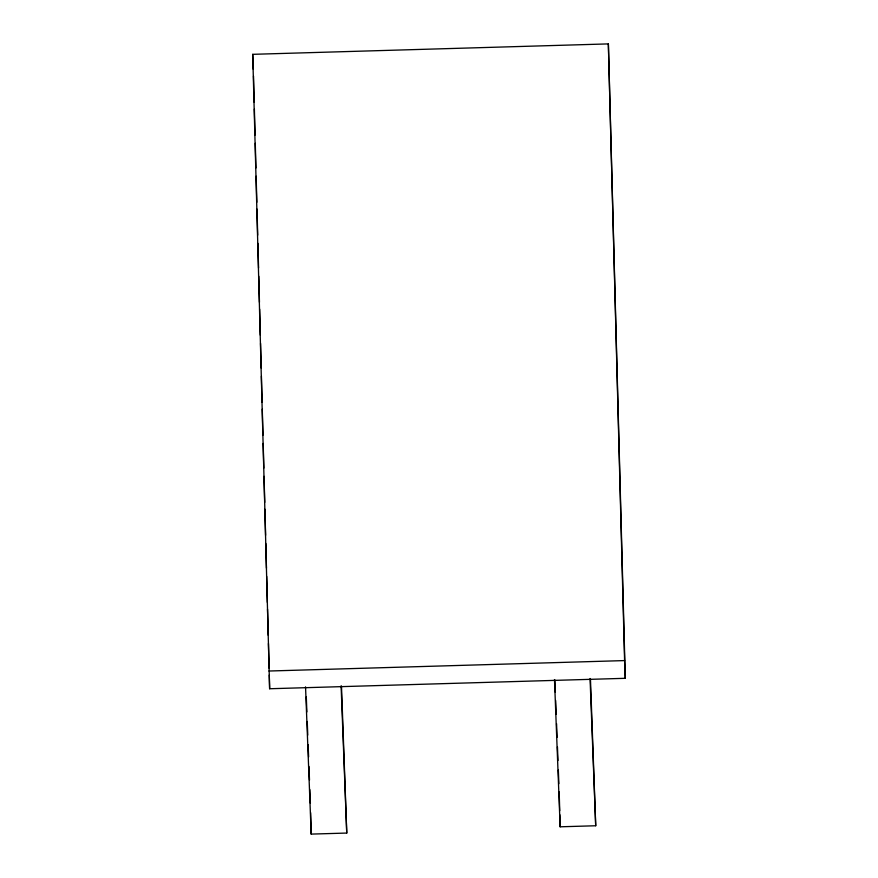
<?xml version="1.0" encoding="UTF-8"?>
<svg xmlns="http://www.w3.org/2000/svg" width="878" height="878" viewBox="0 0 878 878"><rect width="100%" height="100%" fill="white"/><g stroke="black" fill="none" stroke-linecap="round" stroke-linejoin="round"><path stroke-width="1.32" d="M252.721 54.326L608.366 43.9L625.279 678.31L269.634 688.747L252.721 54.326L253.292 69.329M268.953 671.022L624.598 660.585L625.279 678.31M305.544 686.859L311.196 834.1L346.755 833.057L341.498 686.344M554.49 679.561L560.153 826.802L595.712 825.759L590.455 679.034M590.06 678.518L595.712 825.759M554.885 680.077L555.357 692.347M555.675 700.534L556.191 714.165M556.564 723.702L557.08 737.344M557.453 746.882L557.98 760.513M558.342 770.061L558.869 783.692M559.176 791.879L559.725 810.712M341.103 685.817L346.755 833.057M306.301 696.923L306.872 711.926M307.245 721.464L307.761 735.095M308.134 744.643L308.606 756.913M308.968 766.45L309.495 780.092M309.857 789.629L310.384 803.26M608.366 43.9L624.598 660.585M559.835 814.729L560.153 826.802M310.625 812.655L311.196 834.1M253.512 76.166L254.192 102.199M254.379 109.059L255.059 135.091M255.278 143.312L255.926 167.983M256.146 176.204L256.826 202.247M257.013 209.096L257.693 235.139M257.912 243.36L258.56 268.02M258.78 276.252L259.46 302.284M259.636 309.133L260.327 335.176M260.546 343.397L261.194 368.069M261.414 376.289L262.094 402.322M262.27 409.181L262.961 435.214M263.18 443.434L263.828 468.106M264.037 476.326L264.728 502.37M264.904 509.218L265.595 535.262M265.814 543.482L266.462 568.143M266.671 576.374L267.362 602.407M267.538 609.255L268.229 635.299M268.448 643.519L269.096 668.191M269.272 675.039L269.634 688.747"/></g></svg>
